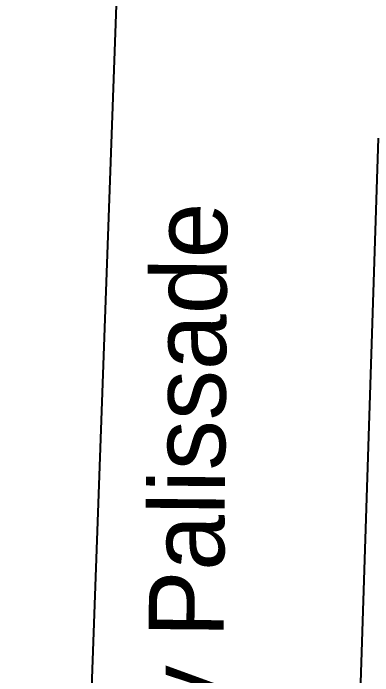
# Model space of a CAD drawing. Extents: x -27 to 25.3, y -8.5 to 57.5.
# Drawn here: x -13.565 to -13.213, y 45.942 to 46.59 of the extents above; entities that cross this region are included whole.
import ezdxf

# ---------------------------------------------------------------- set-up
doc = ezdxf.new("R2010")
doc.units = 0
doc.header["$LTSCALE"] = 0.002
doc.layers.add('_ANNO-CONCEPT-T', color=7, linetype='Continuous')
doc.layers.add('A-mobilier', color=252, linetype='Continuous')
doc.layers.add('SA-ELEVATION', color=2, linetype='Continuous', true_color=0xffff00)
doc.styles.get("Standard").update_dxf_attribs({"font": 'ARIALN.TTF'})

# ---------------------------------------------------------------- blocks, each defined once
blk = doc.blocks.new('Xref-R4-2018-11')
blk.add_lwpolyline([(-10.84024, 36.93335), (-10.39404, 49.27806)])
blk = doc.blocks.new('Banc Palissade-Dessus')
at = {"layer": 'SA-ELEVATION'}
blk.add_line((537.5, 0), (-537.5, 0), dxfattribs=at)
blk = doc.blocks.new('A$C0E126796')
at = {"layer": 'SA-ELEVATION', "xscale": -0.001, "yscale": 0.001, "zscale": 0.001, "rotation": 88.13476028215715}
blk.add_blockref('Banc Palissade-Dessus', (1.28935, 7.86304), dxfattribs=at)
at = {"layer": '_ANNO-CONCEPT-T', "insert": (1.07124, 7.43747), "char_height": 0.08, "width": 1.4724015, "attachment_point": 1, "rotation": 89.50124}
blk.add_mtext('{\\fArial|b0|i0|c0|p34;banc \\fMangal|b0|i0|c0|p2;\\H0.91667x;Hay Palissade}', dxfattribs=at)

msp = doc.modelspace()

# ---------------------------------------------------------------- block references
at = {"ltscale": 0.01}
msp.add_blockref('Xref-R4-2018-11', (-2.72439, 6.86913), dxfattribs=at)
at = {"layer": 'A-mobilier', "color": 30, "ltscale": 0.01, "true_color": 0xff7f00}
msp.add_blockref('A$C0E126796', (-14.51438, 38.06761), dxfattribs=at)

doc.saveas('drawing.dxf')
